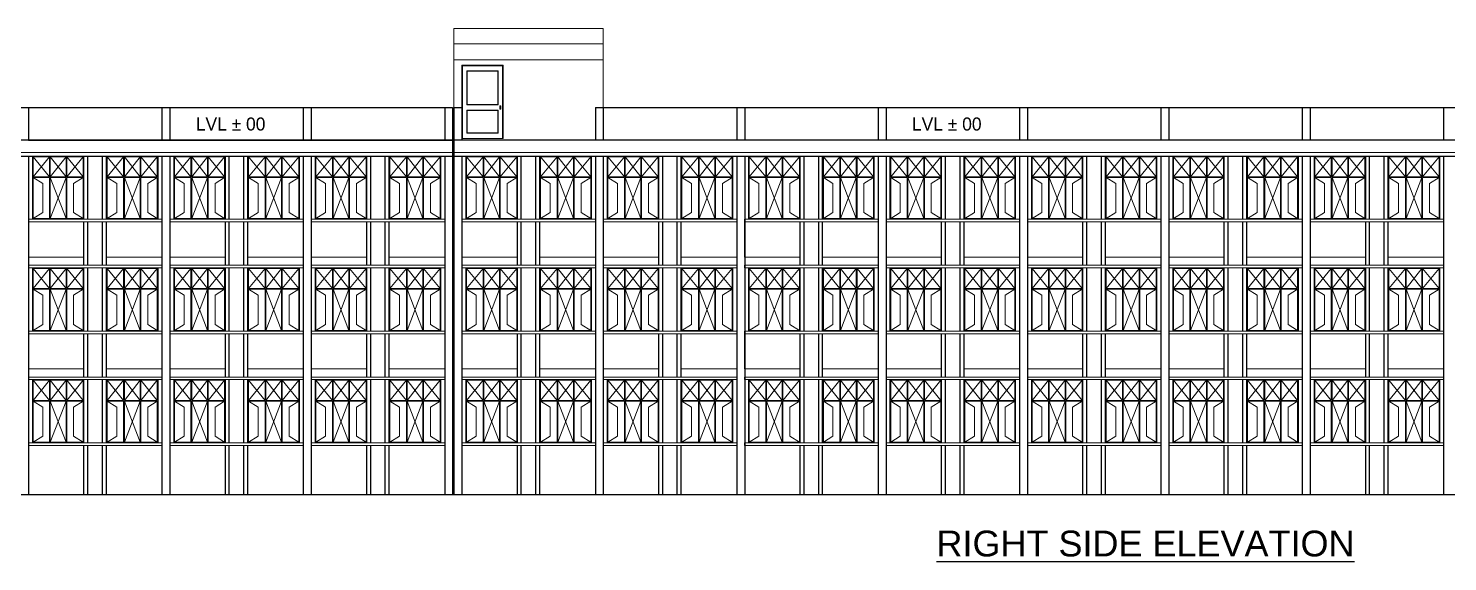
# Model space of a CAD drawing. Header units: metres. Extents: x 1545540 to 2027037, y 435419 to 693806.
# Drawn here: x 1853332 to 1894640, y 537010 to 552511 of the extents above; entities that cross this region are included whole.
import ezdxf

# ---------------------------------------------------------------- set-up
doc = ezdxf.new("R2010")
doc.units = ezdxf.units.M
doc.header["$LTSCALE"] = 1000
for name, color, linetype, lineweight in [('beam', 10, 'Continuous', 30), ('chaja', 7, 'Continuous', 30), ('chaja l', 7, 'Continuous', 15), ('Column', 252, 'Continuous', 30), ('elevation', 1, 'Continuous', 13), ('Pool', 140, 'Continuous', 15), ('Wall', 7, 'Continuous', 30), ('Window', 150, 'Continuous', 15), ('Window n door', 150, 'Continuous', 15)]:
    doc.layers.add(name, color=color, linetype=linetype, lineweight=lineweight)
doc.layers.add('text', color=7, linetype='Continuous')
doc.styles.add('style1', font='')
doc.styles.get('style1').set_extended_font_data('Century Gothic')

# ---------------------------------------------------------------- blocks, each defined once
blk = doc.blocks.new('WS')
at = {"layer": 'Window n door', "ltscale": 0.05}
for p, q in [((4988.993, 75.704), (4989.473, 75.704)), ((4988.993, 75.119), (4988.993, 75.704)), ((4988.993, 75.704), (4989.473, 75.119)), ((4989.473, 75.704), (4988.993, 75.119)), ((4989.473, 75.119), (4989.473, 75.704)), ((4989.493, 75.704), (4989.953, 75.704)), ((4989.493, 75.119), (4989.493, 75.704)), ((4989.493, 75.704), (4989.953, 75.119)), ((4989.953, 75.704), (4989.493, 75.119)), ((4989.953, 75.704), (4989.953, 75.119)), ((4989.973, 75.704), (4990.453, 75.704)), ((4989.973, 75.704), (4989.973, 75.119)), ((4989.973, 75.704), (4990.453, 75.119)), ((4990.453, 75.704), (4989.973, 75.119)), ((4990.453, 75.704), (4990.453, 75.119)), ((4988.993, 75.119), (4989.473, 75.119)), ((4988.993, 75.099), (4989.473, 75.099)), ((4988.993, 73.904), (4988.993, 75.099)), ((4988.993, 75.099), (4989.273, 74.924)), ((4989.273, 74.078), (4989.273, 74.924)), ((4989.473, 73.904), (4989.473, 75.099)), ((4989.493, 75.119), (4989.953, 75.119)), ((4989.493, 75.099), (4989.953, 75.099)), ((4989.493, 73.904), (4989.493, 75.099)), ((4989.493, 75.099), (4989.953, 73.904)), ((4989.953, 75.099), (4989.493, 73.904)), ((4989.953, 75.099), (4989.953, 73.904)), ((4989.973, 75.119), (4990.453, 75.119)), ((4989.973, 75.099), (4990.453, 75.099)), ((4989.973, 75.099), (4989.973, 73.904)), ((4990.453, 75.099), (4990.173, 74.924)), ((4990.173, 74.924), (4990.173, 74.078)), ((4990.453, 75.099), (4990.453, 73.904)), ((4989.273, 74.078), (4988.993, 73.904)), ((4990.173, 74.078), (4990.453, 73.904)), ((4989.473, 73.904), (4988.993, 73.904)), ((4989.953, 73.904), (4989.493, 73.904)), ((4990.453, 73.904), (4989.973, 73.904))]:
    blk.add_line(p, q, dxfattribs=at)
blk.add_lwpolyline([(4988.973, 75.724), (4990.473, 75.724), (4990.473, 73.884), (4988.973, 73.884)], close=True, dxfattribs=at)

msp = doc.modelspace()

# ---------------------------------------------------------------- linework, layer by layer
at = {"layer": 'beam', "ltscale": 0.05}
for p, q in [((1853334.7479, 549261.1217), (1865679.7479, 549261.1217)), ((1848989.7479, 548801.1217), (1906869.7479, 548801.1217)), ((1853334.7479, 548801.1217), (1854949.7479, 548801.1217)), ((1855604.7479, 548801.1217), (1857219.7479, 548801.1217)), ((1857449.7479, 548801.1217), (1859064.7479, 548801.1217)), ((1859719.7479, 548801.1217), (1861334.7479, 548801.1217)), ((1861564.7479, 548801.1217), (1863179.7479, 548801.1217)), ((1863834.7479, 548801.1217), (1865449.7479, 548801.1217)), ((1865949.7479, 548801.1217), (1867564.7479, 548801.1217)), ((1868219.7479, 548801.1217), (1869834.7479, 548801.1217)), ((1870064.7479, 548801.1217), (1871679.7479, 548801.1217)), ((1872334.7479, 548801.1217), (1873949.7479, 548801.1217)), ((1874184.5351, 548801.1217), (1875794.7479, 548801.1217)), ((1876449.7479, 548801.1217), (1878064.7479, 548801.1217)), ((1878294.7479, 548801.1217), (1879909.7479, 548801.1217)), ((1880564.7479, 548801.1217), (1882179.7479, 548801.1217)), ((1882409.7479, 548801.1217), (1884024.7479, 548801.1217)), ((1884679.7479, 548801.1217), (1886294.7479, 548801.1217)), ((1886524.7479, 548801.1217), (1888139.7479, 548801.1217)), ((1888794.7479, 548801.1217), (1890409.7479, 548801.1217)), ((1890639.7479, 548801.1217), (1892254.7479, 548801.1217))]:
    msp.add_line(p, q, dxfattribs=at)
at = {"layer": 'chaja', "ltscale": 0.05}
for points in [[(1865679.7479, 549261.1217), (1848989.7479, 549261.1217)], [(1865719.7479, 548801.1217), (1906869.7479, 548801.1217), (1906869.7479, 549261.1217), (1865719.7479, 549261.1217)]]:
    msp.add_lwpolyline(points, dxfattribs=at)
at = {"layer": 'chaja l', "ltscale": 0.05}
for p, q in [((1865719.7479, 552511.3296), (1865719.7479, 550211.1217)), ((1865719.7479, 552511.3296), (1870064.7479, 552511.3296)), ((1870064.7479, 552511.3296), (1870064.7479, 550211.1217))]:
    msp.add_line(p, q, dxfattribs=at)
at = {"layer": 'Column', "ltscale": 0.05}
for p, q in [((1853334.7479, 550211.1217), (1853334.7479, 549261.1217)), ((1857219.7479, 550211.1217), (1857219.7479, 549261.1217)), ((1857449.7479, 550211.1217), (1857449.7479, 549261.1217)), ((1861334.7479, 550211.1217), (1861334.7479, 549261.1217)), ((1861564.7479, 550211.1217), (1861564.7479, 549261.1217)), ((1865449.7479, 550211.1217), (1865449.7479, 549261.1217)), ((1865679.7479, 550211.1217), (1865679.7479, 538962.1217)), ((1865719.7479, 550211.1217), (1865719.7479, 538962.1217)), ((1865949.7479, 550211.1217), (1865949.7479, 549261.1217)), ((1869834.7479, 550211.1217), (1869834.7479, 549261.1217)), ((1870064.7479, 550211.1217), (1870064.7479, 549261.1217)), ((1873949.7479, 550211.1217), (1873949.7479, 549261.1217)), ((1874184.5351, 550211.1217), (1874184.5351, 549261.1217)), ((1878064.7479, 550211.1217), (1878064.7479, 549261.1217)), ((1878294.7479, 550211.1217), (1878294.7479, 549261.1217)), ((1882179.7479, 550211.1217), (1882179.7479, 549261.1217)), ((1882409.7479, 550211.1217), (1882409.7479, 549261.1217)), ((1886294.7479, 550211.1217), (1886294.7479, 549261.1217)), ((1886524.7479, 550211.1217), (1886524.7479, 549261.1217)), ((1890409.7479, 550211.1217), (1890409.7479, 549261.1217)), ((1890639.7479, 550211.1217), (1890639.7479, 549261.1217)), ((1894524.7479, 550211.1217), (1894524.7479, 549261.1217)), ((1853334.7479, 548801.1217), (1853334.7479, 538962.1217)), ((1857219.7479, 548801.1217), (1857219.7479, 538962.1217)), ((1857449.7479, 548801.1217), (1857449.7479, 538962.1217)), ((1861334.7479, 548801.1217), (1861334.7479, 538962.1217)), ((1861564.7479, 548801.1217), (1861564.7479, 538962.1217)), ((1865449.7479, 548801.1217), (1865449.7479, 538962.1217)), ((1865949.7479, 548801.1217), (1865949.7479, 538962.1217)), ((1869834.7479, 548801.1217), (1869834.7479, 538962.1217)), ((1870064.7479, 548801.1217), (1870064.7479, 538962.1217)), ((1873949.7479, 548801.1217), (1873949.7479, 538962.1217)), ((1874184.5351, 548801.1217), (1874184.5351, 538962.1217)), ((1878064.7479, 548801.1217), (1878064.7479, 538962.1217)), ((1878294.7479, 548801.1217), (1878294.7479, 538962.1217)), ((1882179.7479, 548801.1217), (1882179.7479, 538962.1217)), ((1882409.7479, 548801.1217), (1882409.7479, 538962.1217)), ((1886294.7479, 548801.1217), (1886294.7479, 538962.1217)), ((1886524.7479, 548801.1217), (1886524.7479, 538962.1217)), ((1890409.7479, 548801.1217), (1890409.7479, 538962.1217)), ((1890639.7479, 548801.1217), (1890639.7479, 538962.1217)), ((1894524.7479, 548801.1217), (1894524.7479, 538962.1217))]:
    msp.add_line(p, q, dxfattribs=at)
at = {"layer": 'elevation', "ltscale": 0.05}
for points in [[(1870064.7479, 552061.3296), (1865719.7479, 552061.3296), (1865719.7479, 551601.3296), (1870064.7479, 551601.3296)], [(1848989.7479, 548801.1217), (1906869.7479, 548801.1217), (1906869.7479, 548901.1217), (1848989.7479, 548901.1217)], [(1853334.7479, 546961.1217), (1857219.7479, 546961.1217), (1857219.7479, 546886.3425), (1853334.7479, 546886.3425)], [(1857449.7479, 546961.1217), (1861334.7479, 546961.1217), (1861334.7479, 546886.3425), (1857449.7479, 546886.3425)], [(1861564.7479, 546961.1217), (1865449.7479, 546961.1217), (1865449.7479, 546886.3425), (1861564.7479, 546886.3425)], [(1865949.7479, 546961.1217), (1869834.7479, 546961.1217), (1869834.7479, 546886.3425), (1865949.7479, 546886.3425)], [(1870064.7479, 546961.1217), (1873949.7479, 546961.1217), (1873949.7479, 546886.3425), (1870064.7479, 546886.3425)], [(1874179.7479, 546961.1217), (1878064.7479, 546961.1217), (1878064.7479, 546886.3425), (1874179.7479, 546886.3425)], [(1878294.7479, 546961.1217), (1882179.7479, 546961.1217), (1882179.7479, 546886.3425), (1878294.7479, 546886.3425)], [(1882409.7479, 546961.1217), (1886294.7479, 546961.1217), (1886294.7479, 546886.3425), (1882409.7479, 546886.3425)], [(1886524.7479, 546961.1217), (1890409.7479, 546961.1217), (1890409.7479, 546886.3425), (1886524.7479, 546886.3425)], [(1890639.7479, 546961.1217), (1894524.7479, 546961.1217), (1894524.7479, 546886.3425), (1890639.7479, 546886.3425)], [(1854949.7479, 546886.3425), (1853334.7479, 546886.3425), (1853334.7479, 545861.3425), (1854949.7479, 545861.3425)], [(1857219.7479, 546886.3425), (1855604.7479, 546886.3425), (1855604.7479, 545861.3425), (1857219.7479, 545861.3425)], [(1859064.7479, 546886.3425), (1857449.7479, 546886.3425), (1857449.7479, 545861.3425), (1859064.7479, 545861.3425)], [(1861334.7479, 546886.3425), (1859719.7479, 546886.3425), (1859719.7479, 545861.3425), (1861334.7479, 545861.3425)], [(1863179.7479, 546886.3425), (1861564.7479, 546886.3425), (1861564.7479, 545861.3425), (1863179.7479, 545861.3425)], [(1865449.7479, 546886.3425), (1863834.7479, 546886.3425), (1863834.7479, 545861.3425), (1865449.7479, 545861.3425)], [(1867564.7479, 546886.3425), (1865949.7479, 546886.3425), (1865949.7479, 545861.3425), (1867564.7479, 545861.3425)], [(1869834.7479, 546886.3425), (1868219.7479, 546886.3425), (1868219.7479, 545861.3425), (1869834.7479, 545861.3425)], [(1871679.7479, 546886.3425), (1870064.7479, 546886.3425), (1870064.7479, 545861.3425), (1871679.7479, 545861.3425)], [(1873949.7479, 546886.3425), (1872334.7479, 546886.3425), (1872334.7479, 545861.3425), (1873949.7479, 545861.3425)], [(1875794.7479, 546886.3425), (1874179.7479, 546886.3425), (1874179.7479, 545861.3425), (1875794.7479, 545861.3425)], [(1878064.7479, 546886.3425), (1876449.7479, 546886.3425), (1876449.7479, 545861.3425), (1878064.7479, 545861.3425)], [(1879909.7479, 546886.3425), (1878294.7479, 546886.3425), (1878294.7479, 545861.3425), (1879909.7479, 545861.3425)], [(1882179.7479, 546886.3425), (1880564.7479, 546886.3425), (1880564.7479, 545861.3425), (1882179.7479, 545861.3425)], [(1884024.7479, 546886.3425), (1882409.7479, 546886.3425), (1882409.7479, 545861.3425), (1884024.7479, 545861.3425)], [(1886294.7479, 546886.3425), (1884679.7479, 546886.3425), (1884679.7479, 545861.3425), (1886294.7479, 545861.3425)], [(1888139.7479, 546886.3425), (1886524.7479, 546886.3425), (1886524.7479, 545861.3425), (1888139.7479, 545861.3425)], [(1890409.7479, 546886.3425), (1888794.7479, 546886.3425), (1888794.7479, 545861.3425), (1890409.7479, 545861.3425)], [(1892254.7479, 546886.3425), (1890639.7479, 546886.3425), (1890639.7479, 545861.3425), (1892254.7479, 545861.3425)], [(1894524.7479, 546886.3425), (1892909.7479, 546886.3425), (1892909.7479, 545861.3425), (1894524.7479, 545861.3425)], [(1853334.7479, 545625.9008), (1857219.7479, 545625.9008), (1857219.7479, 545551.1217), (1853334.7479, 545551.1217)], [(1857449.7479, 545625.9008), (1861334.7479, 545625.9008), (1861334.7479, 545551.1217), (1857449.7479, 545551.1217)], [(1861564.7479, 545625.9008), (1865449.7479, 545625.9008), (1865449.7479, 545551.1217), (1861564.7479, 545551.1217)], [(1865949.7479, 545625.9008), (1869834.7479, 545625.9008), (1869834.7479, 545551.1217), (1865949.7479, 545551.1217)], [(1870064.7479, 545625.9008), (1873949.7479, 545625.9008), (1873949.7479, 545551.1217), (1870064.7479, 545551.1217)], [(1874179.7479, 545625.9008), (1878064.7479, 545625.9008), (1878064.7479, 545551.1217), (1874179.7479, 545551.1217)], [(1878294.7479, 545625.9008), (1882179.7479, 545625.9008), (1882179.7479, 545551.1217), (1878294.7479, 545551.1217)], [(1882409.7479, 545625.9008), (1886294.7479, 545625.9008), (1886294.7479, 545551.1217), (1882409.7479, 545551.1217)], [(1886524.7479, 545625.9008), (1890409.7479, 545625.9008), (1890409.7479, 545551.1217), (1886524.7479, 545551.1217)], [(1890639.7479, 545625.9008), (1894524.7479, 545625.9008), (1894524.7479, 545551.1217), (1890639.7479, 545551.1217)], [(1853334.7479, 543711.1217), (1857219.7479, 543711.1217), (1857219.7479, 543636.3425), (1853334.7479, 543636.3425)], [(1854949.7479, 543636.3425), (1853334.7479, 543636.3425), (1853334.7479, 542611.3425), (1854949.7479, 542611.3425)], [(1857219.7479, 543636.3425), (1855604.7479, 543636.3425), (1855604.7479, 542611.3425), (1857219.7479, 542611.3425)], [(1857449.7479, 543711.1217), (1861334.7479, 543711.1217), (1861334.7479, 543636.3425), (1857449.7479, 543636.3425)], [(1859064.7479, 543636.3425), (1857449.7479, 543636.3425), (1857449.7479, 542611.3425), (1859064.7479, 542611.3425)], [(1861334.7479, 543636.3425), (1859719.7479, 543636.3425), (1859719.7479, 542611.3425), (1861334.7479, 542611.3425)], [(1861564.7479, 543711.1217), (1865449.7479, 543711.1217), (1865449.7479, 543636.3425), (1861564.7479, 543636.3425)], [(1863179.7479, 543636.3425), (1861564.7479, 543636.3425), (1861564.7479, 542611.3425), (1863179.7479, 542611.3425)], [(1865449.7479, 543636.3425), (1863834.7479, 543636.3425), (1863834.7479, 542611.3425), (1865449.7479, 542611.3425)], [(1865949.7479, 543711.1217), (1869834.7479, 543711.1217), (1869834.7479, 543636.3425), (1865949.7479, 543636.3425)], [(1867564.7479, 543636.3425), (1865949.7479, 543636.3425), (1865949.7479, 542611.3425), (1867564.7479, 542611.3425)], [(1869834.7479, 543636.3425), (1868219.7479, 543636.3425), (1868219.7479, 542611.3425), (1869834.7479, 542611.3425)], [(1870064.7479, 543711.1217), (1873949.7479, 543711.1217), (1873949.7479, 543636.3425), (1870064.7479, 543636.3425)], [(1871679.7479, 543636.3425), (1870064.7479, 543636.3425), (1870064.7479, 542611.3425), (1871679.7479, 542611.3425)], [(1873949.7479, 543636.3425), (1872334.7479, 543636.3425), (1872334.7479, 542611.3425), (1873949.7479, 542611.3425)], [(1874179.7479, 543711.1217), (1878064.7479, 543711.1217), (1878064.7479, 543636.3425), (1874179.7479, 543636.3425)], [(1875794.7479, 543636.3425), (1874179.7479, 543636.3425), (1874179.7479, 542611.3425), (1875794.7479, 542611.3425)], [(1878064.7479, 543636.3425), (1876449.7479, 543636.3425), (1876449.7479, 542611.3425), (1878064.7479, 542611.3425)], [(1878294.7479, 543711.1217), (1882179.7479, 543711.1217), (1882179.7479, 543636.3425), (1878294.7479, 543636.3425)], [(1879909.7479, 543636.3425), (1878294.7479, 543636.3425), (1878294.7479, 542611.3425), (1879909.7479, 542611.3425)], [(1882179.7479, 543636.3425), (1880564.7479, 543636.3425), (1880564.7479, 542611.3425), (1882179.7479, 542611.3425)], [(1882409.7479, 543711.1217), (1886294.7479, 543711.1217), (1886294.7479, 543636.3425), (1882409.7479, 543636.3425)], [(1884024.7479, 543636.3425), (1882409.7479, 543636.3425), (1882409.7479, 542611.3425), (1884024.7479, 542611.3425)], [(1886294.7479, 543636.3425), (1884679.7479, 543636.3425), (1884679.7479, 542611.3425), (1886294.7479, 542611.3425)], [(1886524.7479, 543711.1217), (1890409.7479, 543711.1217), (1890409.7479, 543636.3425), (1886524.7479, 543636.3425)], [(1888139.7479, 543636.3425), (1886524.7479, 543636.3425), (1886524.7479, 542611.3425), (1888139.7479, 542611.3425)], [(1890409.7479, 543636.3425), (1888794.7479, 543636.3425), (1888794.7479, 542611.3425), (1890409.7479, 542611.3425)], [(1890639.7479, 543711.1217), (1894524.7479, 543711.1217), (1894524.7479, 543636.3425), (1890639.7479, 543636.3425)], [(1892254.7479, 543636.3425), (1890639.7479, 543636.3425), (1890639.7479, 542611.3425), (1892254.7479, 542611.3425)], [(1894524.7479, 543636.3425), (1892909.7479, 543636.3425), (1892909.7479, 542611.3425), (1894524.7479, 542611.3425)], [(1853334.7479, 542375.9008), (1857219.7479, 542375.9008), (1857219.7479, 542301.1217), (1853334.7479, 542301.1217)], [(1857449.7479, 542375.9008), (1861334.7479, 542375.9008), (1861334.7479, 542301.1217), (1857449.7479, 542301.1217)], [(1861564.7479, 542375.9008), (1865449.7479, 542375.9008), (1865449.7479, 542301.1217), (1861564.7479, 542301.1217)], [(1865949.7479, 542375.9008), (1869834.7479, 542375.9008), (1869834.7479, 542301.1217), (1865949.7479, 542301.1217)], [(1870064.7479, 542375.9008), (1873949.7479, 542375.9008), (1873949.7479, 542301.1217), (1870064.7479, 542301.1217)], [(1874179.7479, 542375.9008), (1878064.7479, 542375.9008), (1878064.7479, 542301.1217), (1874179.7479, 542301.1217)], [(1878294.7479, 542375.9008), (1882179.7479, 542375.9008), (1882179.7479, 542301.1217), (1878294.7479, 542301.1217)], [(1882409.7479, 542375.9008), (1886294.7479, 542375.9008), (1886294.7479, 542301.1217), (1882409.7479, 542301.1217)], [(1886524.7479, 542375.9008), (1890409.7479, 542375.9008), (1890409.7479, 542301.1217), (1886524.7479, 542301.1217)], [(1890639.7479, 542375.9008), (1894524.7479, 542375.9008), (1894524.7479, 542301.1217), (1890639.7479, 542301.1217)], [(1853334.7479, 540461.1217), (1857219.7479, 540461.1217), (1857219.7479, 540386.3425), (1853334.7479, 540386.3425)], [(1857449.7479, 540461.1217), (1861334.7479, 540461.1217), (1861334.7479, 540386.3425), (1857449.7479, 540386.3425)], [(1861564.7479, 540461.1217), (1865449.7479, 540461.1217), (1865449.7479, 540386.3425), (1861564.7479, 540386.3425)], [(1865949.7479, 540461.1217), (1869834.7479, 540461.1217), (1869834.7479, 540386.3425), (1865949.7479, 540386.3425)], [(1870064.7479, 540461.1217), (1873949.7479, 540461.1217), (1873949.7479, 540386.3425), (1870064.7479, 540386.3425)], [(1874179.7479, 540461.1217), (1878064.7479, 540461.1217), (1878064.7479, 540386.3425), (1874179.7479, 540386.3425)], [(1878294.7479, 540461.1217), (1882179.7479, 540461.1217), (1882179.7479, 540386.3425), (1878294.7479, 540386.3425)], [(1882409.7479, 540461.1217), (1886294.7479, 540461.1217), (1886294.7479, 540386.3425), (1882409.7479, 540386.3425)], [(1886524.7479, 540461.1217), (1890409.7479, 540461.1217), (1890409.7479, 540386.3425), (1886524.7479, 540386.3425)], [(1890639.7479, 540461.1217), (1894524.7479, 540461.1217), (1894524.7479, 540386.3425), (1890639.7479, 540386.3425)]]:
    msp.add_lwpolyline(points, close=True, dxfattribs=at)
msp.add_lwpolyline([(1848389.7479, 548801.1217), (1865679.7479, 548801.1217)], dxfattribs=at)
at = {"layer": 'Pool', "ltscale": 0.05}
msp.add_line((1865949.8172, 549310.9836), (1867149.7479, 549310.9836), dxfattribs=at)
at = {"layer": 'Wall', "ltscale": 0.05}
for p, q in [((1853104.7479, 550211.1217), (1865679.7479, 550211.1217)), ((1865719.7479, 550211.1217), (1865949.7479, 550211.1217)), ((1869834.7479, 550211.1217), (1878294.7479, 550211.1217)), ((1878294.7479, 550211.1217), (1886294.7479, 550211.1217)), ((1886294.7479, 550211.1217), (1902754.7479, 550211.1217)), ((1854949.7479, 546961.1217), (1854949.7479, 548801.1217)), ((1855064.7479, 546961.1217), (1855064.7479, 548801.1217)), ((1855489.7479, 546961.1217), (1855489.7479, 548801.1217)), ((1855604.7479, 546961.1217), (1855604.7479, 548801.1217)), ((1859064.7479, 546961.1217), (1859064.7479, 548801.1217)), ((1859179.7479, 546961.1217), (1859179.7479, 548801.1217)), ((1859604.7479, 546961.1217), (1859604.7479, 548801.1217)), ((1859719.7479, 546961.1217), (1859719.7479, 548801.1217)), ((1863179.7479, 546961.1217), (1863179.7479, 548801.1217)), ((1863294.7479, 546961.1217), (1863294.7479, 548801.1217)), ((1863719.7479, 546961.1217), (1863719.7479, 548801.1217)), ((1863834.7479, 546961.1217), (1863834.7479, 548801.1217)), ((1867564.7479, 546961.1217), (1867564.7479, 548801.1217)), ((1867679.7479, 546961.1217), (1867679.7479, 548801.1217)), ((1868104.7479, 546961.1217), (1868104.7479, 548801.1217)), ((1868219.7479, 546961.1217), (1868219.7479, 548801.1217)), ((1871679.7479, 546961.1217), (1871679.7479, 548801.1217)), ((1871794.7479, 546961.1217), (1871794.7479, 548801.1217)), ((1872219.7479, 546961.1217), (1872219.7479, 548801.1217)), ((1872334.7479, 546961.1217), (1872334.7479, 548801.1217)), ((1875794.7479, 546961.1217), (1875794.7479, 548801.1217)), ((1875909.7479, 546961.1217), (1875909.7479, 548801.1217)), ((1876334.7479, 546961.1217), (1876334.7479, 548801.1217)), ((1876449.7479, 546961.1217), (1876449.7479, 548801.1217)), ((1879909.7479, 546961.1217), (1879909.7479, 548801.1217)), ((1880024.7479, 546961.1217), (1880024.7479, 548801.1217)), ((1880449.7479, 546961.1217), (1880449.7479, 548801.1217)), ((1880564.7479, 546961.1217), (1880564.7479, 548801.1217)), ((1884024.7479, 546961.1217), (1884024.7479, 548801.1217)), ((1884139.7479, 546961.1217), (1884139.7479, 548801.1217)), ((1884564.7479, 546961.1217), (1884564.7479, 548801.1217)), ((1884679.7479, 546961.1217), (1884679.7479, 548801.1217)), ((1888139.7479, 546961.1217), (1888139.7479, 548801.1217)), ((1888254.7479, 546961.1217), (1888254.7479, 548801.1217)), ((1888679.7479, 546961.1217), (1888679.7479, 548801.1217)), ((1888794.7479, 546961.1217), (1888794.7479, 548801.1217)), ((1892254.7479, 546961.1217), (1892254.7479, 548801.1217)), ((1892369.7479, 546961.1217), (1892369.7479, 548801.1217)), ((1892794.7479, 546961.1217), (1892794.7479, 548801.1217)), ((1892909.7479, 546961.1217), (1892909.7479, 548801.1217)), ((1854949.7479, 545625.9008), (1854949.7479, 546886.3425)), ((1855064.7479, 545625.9008), (1855064.7479, 546886.3425)), ((1855489.7479, 545625.9008), (1855489.7479, 546886.3425)), ((1855604.7479, 545625.9008), (1855604.7479, 546886.3425)), ((1859064.7479, 545625.9008), (1859064.7479, 546886.3425)), ((1859179.7479, 545625.9008), (1859179.7479, 546886.3425)), ((1859604.7479, 545625.9008), (1859604.7479, 546886.3425)), ((1859719.7479, 545625.9008), (1859719.7479, 546886.3425)), ((1863179.7479, 545625.9008), (1863179.7479, 546886.3425)), ((1863294.7479, 545625.9008), (1863294.7479, 546886.3425)), ((1863719.7479, 545625.9008), (1863719.7479, 546886.3425)), ((1863834.7479, 545625.9008), (1863834.7479, 546886.3425)), ((1867564.7479, 545625.9008), (1867564.7479, 546886.3425)), ((1867679.7479, 545625.9008), (1867679.7479, 546886.3425)), ((1868104.7479, 545625.9008), (1868104.7479, 546886.3425)), ((1868219.7479, 545625.9008), (1868219.7479, 546886.3425)), ((1871679.7479, 545625.9008), (1871679.7479, 546886.3425)), ((1871794.7479, 545625.9008), (1871794.7479, 546886.3425)), ((1872219.7479, 545625.9008), (1872219.7479, 546886.3425)), ((1872334.7479, 545625.9008), (1872334.7479, 546886.3425)), ((1875794.7479, 545625.9008), (1875794.7479, 546886.3425)), ((1875909.7479, 545625.9008), (1875909.7479, 546886.3425)), ((1876334.7479, 545625.9008), (1876334.7479, 546886.3425)), ((1876449.7479, 545625.9008), (1876449.7479, 546886.3425)), ((1879909.7479, 545625.9008), (1879909.7479, 546886.3425)), ((1880024.7479, 545625.9008), (1880024.7479, 546886.3425)), ((1880449.7479, 545625.9008), (1880449.7479, 546886.3425)), ((1880564.7479, 545625.9008), (1880564.7479, 546886.3425)), ((1884024.7479, 545625.9008), (1884024.7479, 546886.3425)), ((1884139.7479, 545625.9008), (1884139.7479, 546886.3425)), ((1884564.7479, 545625.9008), (1884564.7479, 546886.3425)), ((1884679.7479, 545625.9008), (1884679.7479, 546886.3425)), ((1888139.7479, 545625.9008), (1888139.7479, 546886.3425)), ((1888254.7479, 545625.9008), (1888254.7479, 546886.3425)), ((1888679.7479, 545625.9008), (1888679.7479, 546886.3425)), ((1888794.7479, 545625.9008), (1888794.7479, 546886.3425)), ((1892254.7479, 545625.9008), (1892254.7479, 546886.3425)), ((1892369.7479, 545625.9008), (1892369.7479, 546886.3425)), ((1892794.7479, 545625.9008), (1892794.7479, 546886.3425)), ((1892909.7479, 545625.9008), (1892909.7479, 546886.3425)), ((1854949.7479, 543711.1217), (1854949.7479, 545551.1217)), ((1855064.7479, 543711.1217), (1855064.7479, 545551.1217)), ((1855489.7479, 543711.1217), (1855489.7479, 545551.1217)), ((1855604.7479, 543711.1217), (1855604.7479, 545551.1217)), ((1859064.7479, 543711.1217), (1859064.7479, 545551.1217)), ((1859179.7479, 543711.1217), (1859179.7479, 545551.1217)), ((1859604.7479, 543711.1217), (1859604.7479, 545551.1217)), ((1859719.7479, 543711.1217), (1859719.7479, 545551.1217)), ((1863179.7479, 543711.1217), (1863179.7479, 545551.1217)), ((1863294.7479, 543711.1217), (1863294.7479, 545551.1217)), ((1863719.7479, 543711.1217), (1863719.7479, 545551.1217)), ((1863834.7479, 543711.1217), (1863834.7479, 545551.1217)), ((1867564.7479, 543711.1217), (1867564.7479, 545551.1217)), ((1867679.7479, 543711.1217), (1867679.7479, 545551.1217)), ((1868104.7479, 543711.1217), (1868104.7479, 545551.1217)), ((1868219.7479, 543711.1217), (1868219.7479, 545551.1217)), ((1871679.7479, 543711.1217), (1871679.7479, 545551.1217)), ((1871794.7479, 543711.1217), (1871794.7479, 545551.1217)), ((1872219.7479, 543711.1217), (1872219.7479, 545551.1217)), ((1872334.7479, 543711.1217), (1872334.7479, 545551.1217)), ((1875794.7479, 543711.1217), (1875794.7479, 545551.1217)), ((1875909.7479, 543711.1217), (1875909.7479, 545551.1217)), ((1876334.7479, 543711.1217), (1876334.7479, 545551.1217)), ((1876449.7479, 543711.1217), (1876449.7479, 545551.1217)), ((1879909.7479, 543711.1217), (1879909.7479, 545551.1217)), ((1880024.7479, 543711.1217), (1880024.7479, 545551.1217)), ((1880449.7479, 543711.1217), (1880449.7479, 545551.1217)), ((1880564.7479, 543711.1217), (1880564.7479, 545551.1217)), ((1884024.7479, 543711.1217), (1884024.7479, 545551.1217)), ((1884139.7479, 543711.1217), (1884139.7479, 545551.1217)), ((1884564.7479, 543711.1217), (1884564.7479, 545551.1217)), ((1884679.7479, 543711.1217), (1884679.7479, 545551.1217)), ((1888139.7479, 543711.1217), (1888139.7479, 545551.1217)), ((1888254.7479, 543711.1217), (1888254.7479, 545551.1217)), ((1888679.7479, 543711.1217), (1888679.7479, 545551.1217)), ((1888794.7479, 543711.1217), (1888794.7479, 545551.1217)), ((1892254.7479, 543711.1217), (1892254.7479, 545551.1217)), ((1892369.7479, 543711.1217), (1892369.7479, 545551.1217)), ((1892794.7479, 543711.1217), (1892794.7479, 545551.1217)), ((1892909.7479, 543711.1217), (1892909.7479, 545551.1217)), ((1854949.7479, 542375.9008), (1854949.7479, 543636.3425)), ((1855064.7479, 542375.9008), (1855064.7479, 543636.3425)), ((1855489.7479, 542375.9008), (1855489.7479, 543636.3425)), ((1855604.7479, 542375.9008), (1855604.7479, 543636.3425)), ((1859064.7479, 542375.9008), (1859064.7479, 543636.3425)), ((1859179.7479, 542375.9008), (1859179.7479, 543636.3425)), ((1859604.7479, 542375.9008), (1859604.7479, 543636.3425)), ((1859719.7479, 542375.9008), (1859719.7479, 543636.3425)), ((1863179.7479, 542375.9008), (1863179.7479, 543636.3425)), ((1863294.7479, 542375.9008), (1863294.7479, 543636.3425)), ((1863719.7479, 542375.9008), (1863719.7479, 543636.3425)), ((1863834.7479, 542375.9008), (1863834.7479, 543636.3425)), ((1867564.7479, 542375.9008), (1867564.7479, 543636.3425)), ((1867679.7479, 542375.9008), (1867679.7479, 543636.3425)), ((1868104.7479, 542375.9008), (1868104.7479, 543636.3425)), ((1868219.7479, 542375.9008), (1868219.7479, 543636.3425)), ((1871679.7479, 542375.9008), (1871679.7479, 543636.3425)), ((1871794.7479, 542375.9008), (1871794.7479, 543636.3425)), ((1872219.7479, 542375.9008), (1872219.7479, 543636.3425)), ((1872334.7479, 542375.9008), (1872334.7479, 543636.3425)), ((1875794.7479, 542375.9008), (1875794.7479, 543636.3425)), ((1875909.7479, 542375.9008), (1875909.7479, 543636.3425)), ((1876334.7479, 542375.9008), (1876334.7479, 543636.3425)), ((1876449.7479, 542375.9008), (1876449.7479, 543636.3425)), ((1879909.7479, 542375.9008), (1879909.7479, 543636.3425)), ((1880024.7479, 542375.9008), (1880024.7479, 543636.3425)), ((1880449.7479, 542375.9008), (1880449.7479, 543636.3425)), ((1880564.7479, 542375.9008), (1880564.7479, 543636.3425)), ((1884024.7479, 542375.9008), (1884024.7479, 543636.3425)), ((1884139.7479, 542375.9008), (1884139.7479, 543636.3425)), ((1884564.7479, 542375.9008), (1884564.7479, 543636.3425)), ((1884679.7479, 542375.9008), (1884679.7479, 543636.3425)), ((1888139.7479, 542375.9008), (1888139.7479, 543636.3425)), ((1888254.7479, 542375.9008), (1888254.7479, 543636.3425)), ((1888679.7479, 542375.9008), (1888679.7479, 543636.3425)), ((1888794.7479, 542375.9008), (1888794.7479, 543636.3425)), ((1892254.7479, 542375.9008), (1892254.7479, 543636.3425)), ((1892369.7479, 542375.9008), (1892369.7479, 543636.3425)), ((1892794.7479, 542375.9008), (1892794.7479, 543636.3425)), ((1892909.7479, 542375.9008), (1892909.7479, 543636.3425)), ((1854949.7479, 540461.1217), (1854949.7479, 542301.1217)), ((1855064.7479, 540461.1217), (1855064.7479, 542301.1217)), ((1855489.7479, 540461.1217), (1855489.7479, 542301.1217)), ((1855604.7479, 540461.1217), (1855604.7479, 542301.1217)), ((1859064.7479, 540461.1217), (1859064.7479, 542301.1217)), ((1859179.7479, 540461.1217), (1859179.7479, 542301.1217)), ((1859604.7479, 540461.1217), (1859604.7479, 542301.1217)), ((1859719.7479, 540461.1217), (1859719.7479, 542301.1217)), ((1863179.7479, 540461.1217), (1863179.7479, 542301.1217)), ((1863294.7479, 540461.1217), (1863294.7479, 542301.1217)), ((1863719.7479, 540461.1217), (1863719.7479, 542301.1217)), ((1863834.7479, 540461.1217), (1863834.7479, 542301.1217)), ((1867564.7479, 540461.1217), (1867564.7479, 542301.1217)), ((1867679.7479, 540461.1217), (1867679.7479, 542301.1217)), ((1868104.7479, 540461.1217), (1868104.7479, 542301.1217)), ((1868219.7479, 540461.1217), (1868219.7479, 542301.1217)), ((1871679.7479, 540461.1217), (1871679.7479, 542301.1217)), ((1871794.7479, 540461.1217), (1871794.7479, 542301.1217)), ((1872219.7479, 540461.1217), (1872219.7479, 542301.1217)), ((1872334.7479, 540461.1217), (1872334.7479, 542301.1217)), ((1875794.7479, 540461.1217), (1875794.7479, 542301.1217)), ((1875909.7479, 540461.1217), (1875909.7479, 542301.1217)), ((1876334.7479, 540461.1217), (1876334.7479, 542301.1217)), ((1876449.7479, 540461.1217), (1876449.7479, 542301.1217)), ((1879909.7479, 540461.1217), (1879909.7479, 542301.1217)), ((1880024.7479, 540461.1217), (1880024.7479, 542301.1217)), ((1880449.7479, 540461.1217), (1880449.7479, 542301.1217)), ((1880564.7479, 540461.1217), (1880564.7479, 542301.1217)), ((1884024.7479, 540461.1217), (1884024.7479, 542301.1217)), ((1884139.7479, 540461.1217), (1884139.7479, 542301.1217)), ((1884564.7479, 540461.1217), (1884564.7479, 542301.1217)), ((1884679.7479, 540461.1217), (1884679.7479, 542301.1217)), ((1888139.7479, 540461.1217), (1888139.7479, 542301.1217)), ((1888254.7479, 540461.1217), (1888254.7479, 542301.1217)), ((1888679.7479, 540461.1217), (1888679.7479, 542301.1217)), ((1888794.7479, 540461.1217), (1888794.7479, 542301.1217)), ((1892254.7479, 540461.1217), (1892254.7479, 542301.1217)), ((1892369.7479, 540461.1217), (1892369.7479, 542301.1217)), ((1892794.7479, 540461.1217), (1892794.7479, 542301.1217)), ((1892909.7479, 540461.1217), (1892909.7479, 542301.1217)), ((1854949.7479, 538962.1217), (1854949.7479, 540386.3425)), ((1855064.7479, 538962.1217), (1855064.7479, 540386.3425)), ((1855489.7479, 538962.1217), (1855489.7479, 540386.3425)), ((1855604.7479, 538962.1217), (1855604.7479, 540386.3425)), ((1859064.7479, 538962.1217), (1859064.7479, 540386.3425)), ((1859179.7479, 538962.1217), (1859179.7479, 540386.3425)), ((1859604.7479, 538962.1217), (1859604.7479, 540386.3425)), ((1859719.7479, 538962.1217), (1859719.7479, 540386.3425)), ((1863179.7479, 538962.1217), (1863179.7479, 540386.3425)), ((1863294.7479, 538962.1217), (1863294.7479, 540386.3425)), ((1863719.7479, 538962.1217), (1863719.7479, 540386.3425)), ((1863834.7479, 538962.1217), (1863834.7479, 540386.3425)), ((1867564.7479, 538962.1217), (1867564.7479, 540386.3425)), ((1867679.7479, 538962.1217), (1867679.7479, 540386.3425)), ((1868104.7479, 538962.1217), (1868104.7479, 540386.3425)), ((1868219.7479, 538962.1217), (1868219.7479, 540386.3425)), ((1871679.7479, 538962.1217), (1871679.7479, 540386.3425)), ((1871794.7479, 538962.1217), (1871794.7479, 540386.3425)), ((1872219.7479, 538962.1217), (1872219.7479, 540386.3425)), ((1872334.7479, 538962.1217), (1872334.7479, 540386.3425)), ((1875794.7479, 538962.1217), (1875794.7479, 540386.3425)), ((1875909.7479, 538962.1217), (1875909.7479, 540386.3425)), ((1876334.7479, 538962.1217), (1876334.7479, 540386.3425)), ((1876449.7479, 538962.1217), (1876449.7479, 540386.3425)), ((1879909.7479, 538962.1217), (1879909.7479, 540386.3425)), ((1880024.7479, 538962.1217), (1880024.7479, 540386.3425)), ((1880449.7479, 538962.1217), (1880449.7479, 540386.3425)), ((1880564.7479, 538962.1217), (1880564.7479, 540386.3425)), ((1884024.7479, 538962.1217), (1884024.7479, 540386.3425)), ((1884139.7479, 538962.1217), (1884139.7479, 540386.3425)), ((1884564.7479, 538962.1217), (1884564.7479, 540386.3425)), ((1884679.7479, 538962.1217), (1884679.7479, 540386.3425)), ((1888139.7479, 538962.1217), (1888139.7479, 540386.3425)), ((1888254.7479, 538962.1217), (1888254.7479, 540386.3425)), ((1888679.7479, 538962.1217), (1888679.7479, 540386.3425)), ((1888794.7479, 538962.1217), (1888794.7479, 540386.3425)), ((1892254.7479, 538962.1217), (1892254.7479, 540386.3425)), ((1892369.7479, 538962.1217), (1892369.7479, 540386.3425)), ((1892794.7479, 538962.1217), (1892794.7479, 540386.3425)), ((1892909.7479, 538962.1217), (1892909.7479, 540386.3425)), ((1846989.7479, 538962.1217), (1923930.7965, 538962.1217))]:
    msp.add_line(p, q, dxfattribs=at)
at = {"layer": 'Window n door', "ltscale": 0.05}
for p, q in [((1865949.7479, 551445.9836), (1867149.7479, 551445.9836)), ((1865969.7479, 551425.9836), (1867129.7479, 551425.9836)), ((1866089.7479, 551275.9836), (1867009.7479, 551275.9836)), ((1866099.7479, 551265.9836), (1866089.7479, 551275.9836)), ((1866099.7479, 551265.9836), (1866999.7479, 551265.9836)), ((1867009.7479, 551275.9836), (1866999.7479, 551265.9836)), ((1866099.7479, 550295.9836), (1866089.7479, 550285.9836)), ((1867009.7479, 550285.9836), (1866089.7479, 550285.9836)), ((1866999.7479, 550295.9836), (1866099.7479, 550295.9836)), ((1866999.7479, 550295.9836), (1867009.7479, 550285.9836)), ((1867009.7479, 550135.9836), (1866089.7479, 550135.9836)), ((1866099.7479, 550125.9836), (1866089.7479, 550135.9836)), ((1866999.7479, 550125.9836), (1866099.7479, 550125.9836)), ((1866999.7479, 550125.9836), (1867009.7479, 550135.9836)), ((1866099.7479, 549470.9836), (1866089.7479, 549460.9836)), ((1866089.7479, 549460.9836), (1867009.7479, 549460.9836)), ((1866099.7479, 549470.9836), (1866999.7479, 549470.9836)), ((1866999.7479, 549470.9836), (1867009.7479, 549460.9836))]:
    msp.add_line(p, q, dxfattribs=at)
for points in [[(1865949.8172, 549310.9836), (1865949.7479, 549310.9836), (1865949.7479, 551445.9836)], [(1865969.7479, 549310.9836), (1865969.7479, 551425.9836)], [(1866089.7479, 550285.9836), (1866089.7479, 551275.9836)], [(1866099.7479, 550295.9836), (1866099.7479, 551265.9836)], [(1866999.7479, 551265.9836), (1866999.7479, 550295.9836)], [(1867009.7479, 551275.9836), (1867009.7479, 550285.9836)], [(1867129.7479, 551425.9836), (1867129.7479, 549310.9836)], [(1867149.7479, 551445.9836), (1867149.7479, 549310.9836)], [(1866089.7479, 549460.9836), (1866089.7479, 550135.9836)], [(1866099.7479, 549470.9836), (1866099.7479, 550125.9836)], [(1866999.7479, 550125.9836), (1866999.7479, 549470.9836)], [(1867009.7479, 550135.9836), (1867009.7479, 549460.9836)]]:
    msp.add_lwpolyline(points, dxfattribs=at)
msp.add_lwpolyline([(1867079.7479, 550260.9836), (1867054.7479, 550260.9836), (1867054.7479, 550160.9836), (1867079.7479, 550160.9836)], close=True, dxfattribs=at)

# ---------------------------------------------------------------- block references
at = {"layer": 'Window', "xscale": 999.9999998279076, "yscale": 999.9999998279076, "zscale": 999.9999998279076}
for p in [(-3135523.0182, 473077.4967), (-3133368.0182, 473077.4967), (-3131408.0182, 473077.4967), (-3129253.0182, 473077.4967), (-3127293.0182, 473077.4967), (-3125138.0182, 473077.4967), (-3122908.0182, 473077.4967), (-3120753.0182, 473077.4967), (-3118793.0182, 473077.4967), (-3116638.0182, 473077.4967), (-3114678.0182, 473077.4967), (-3112523.0182, 473077.4967), (-3110563.0182, 473077.4967), (-3108408.0182, 473077.4967), (-3106448.0182, 473077.4967), (-3104293.0182, 473077.4967), (-3102333.0182, 473077.4967), (-3100178.0182, 473077.4967), (-3098218.0182, 473077.4967), (-3096063.0182, 473077.4967), (-3135523.0182, 469827.4967), (-3133368.0182, 469827.4967), (-3131408.0182, 469827.4967), (-3129253.0182, 469827.4967), (-3127293.0182, 469827.4967), (-3125138.0182, 469827.4967), (-3122908.0182, 469827.4967), (-3120753.0182, 469827.4967), (-3118793.0182, 469827.4967), (-3116638.0182, 469827.4967), (-3114678.0182, 469827.4967), (-3112523.0182, 469827.4967), (-3110563.0182, 469827.4967), (-3108408.0182, 469827.4967), (-3106448.0182, 469827.4967), (-3104293.0182, 469827.4967), (-3102333.0182, 469827.4967), (-3100178.0182, 469827.4967), (-3098218.0182, 469827.4967), (-3096063.0182, 469827.4967), (-3135523.0182, 466577.4967), (-3133368.0182, 466577.4967), (-3131408.0182, 466577.4967), (-3129253.0182, 466577.4967), (-3127293.0182, 466577.4967), (-3125138.0182, 466577.4967), (-3122908.0182, 466577.4967), (-3120753.0182, 466577.4967), (-3118793.0182, 466577.4967), (-3116638.0182, 466577.4967), (-3114678.0182, 466577.4967), (-3112523.0182, 466577.4967), (-3110563.0182, 466577.4967), (-3108408.0182, 466577.4967), (-3106448.0182, 466577.4967), (-3104293.0182, 466577.4967), (-3102333.0182, 466577.4967), (-3100178.0182, 466577.4967), (-3098218.0182, 466577.4967), (-3096063.0182, 466577.4967)]:
    msp.add_blockref('WS', p, dxfattribs=at)

# ---------------------------------------------------------------- texts
at = {"layer": 'text', "width": 26669.839272, "attachment_point": 1, "style": 'style1'}
for s, insert, char_height in [('{\\H1.083x;LVL ± 00}', (1858205.302, 549921.4514), 350), ('{\\H1.083x;LVL ± 00}', (1879049.8192, 549921.4514), 350), ('{\\fArial|b0|i0|c0|p34;\\LRIGHT SIDE ELEVATION}', (1879763.9212, 537909.8999), 750)]:
    msp.add_mtext(s, dxfattribs=dict(at, insert=insert, char_height=char_height))

doc.saveas('drawing.dxf')
